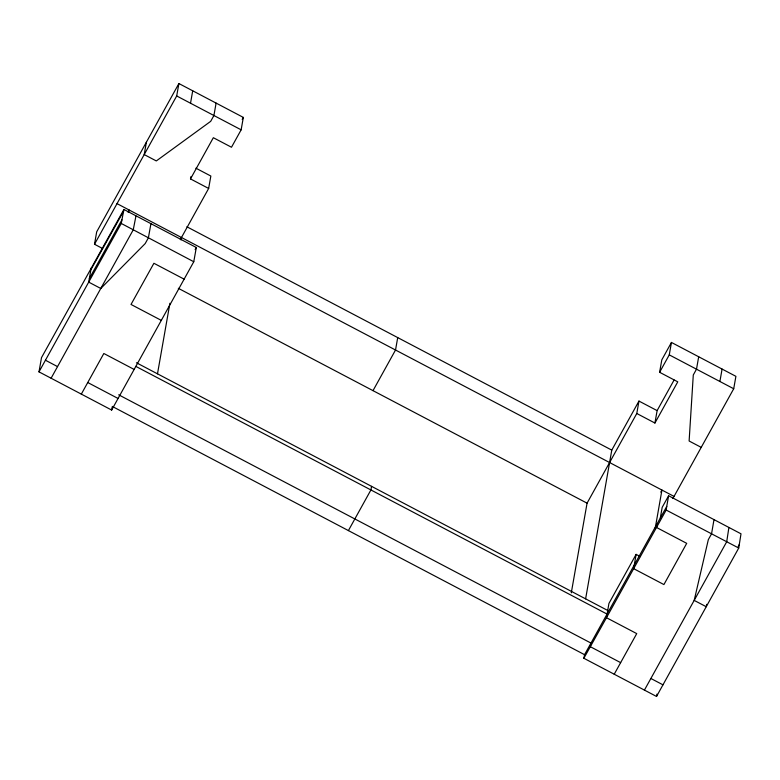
<?xml version="1.0" encoding="UTF-8"?>
<svg xmlns="http://www.w3.org/2000/svg" width="780" height="780" viewBox="0 0 780 780"><rect width="100%" height="100%" fill="white"/><g stroke="black" fill="none" stroke-linecap="round" stroke-linejoin="round"><path stroke-width="1.17" d="M728.9 527.485L726.716 541.749L644.426 690.095L583.869 658.271L584.551 654.683L666.744 506.415L668.616 495.758L741 533.812L738.738 548.038L656.526 696.462L644.426 690.095M640.292 556.569L636.119 554.375L608.936 603.428L606.479 617.711L583.869 658.271M657.091 523.828L656.506 527.456L686.712 543.348L663.917 584.571L633.662 568.669L636.119 554.375M614.211 674.242L636.733 633.614L606.479 617.711L666.159 510.042L666.744 506.415M111.657 410.056L193.772 261.739L196.316 247.504L123.903 209.469L41.506 357.62L39 371.865L111.657 410.056L112.106 407.326M706.67 604.325L706.27 606.733L694.19 600.395L708.337 539.624L711.555 533.822L714.002 519.617M102.57 248.498L94.507 244.257L96.691 231.835L178.893 83.538L243.331 117.409L241.147 129.831L231.494 147.245L213.34 137.709L190.505 178.912L208.65 188.458L180.316 239.587M39 371.865L88.706 282.116L91.211 267.95M128.7 212.384L129.129 209.986L127.969 212.072M146.396 142.155L144.212 154.576L156.312 160.943L210.697 121.329L213.915 115.518L216.099 103.096M150.94 223.645L148.395 237.803L145.178 243.604L100.776 288.473L88.706 282.116L121.261 223.46L123.903 209.469M94.507 244.257L176.699 95.96L178.893 83.538M190.525 103.223L192.709 90.802M190.505 178.912L190.895 176.66M157.492 373.825L169.903 303.274M181.048 239.889L181.467 237.5M208.65 188.458L210.844 176.036L195.887 168.178M371.553 486.34L370.909 489.957L348.397 530.585L112.252 406.419M397.712 337.594L395.528 350.015L373.006 390.644M571.292 592.849L587.067 503.168L636.782 413.498L638.966 401.076L657.121 410.611L654.927 423.033L636.782 413.498M585.614 598.855L611.774 450.119L638.966 401.076M654.927 423.033L677.771 381.829L659.617 372.284L661.801 359.863L671.453 342.449L735.901 376.331L733.717 388.752L672.886 498.498M659.617 372.284L669.269 354.871L671.453 342.449M655.2 528.352L661.937 490.055L660.777 492.131M660.309 518.027L662.181 507.361L668.616 495.758M698.685 356.762L696.501 369.184L693.283 374.995L689.12 441.012L701.22 447.369M656.526 696.462L656.945 694.093M719.891 381.488L722.085 369.067M135.954 215.992L133.253 229.807L51.1 378.232M81.315 394.134L103.828 353.496L134.092 369.408M242.2 119.467L243.331 117.409M195.146 249.61L196.316 247.504M657.121 410.611L674.105 379.977M738.182 546.526L739.342 544.43M89.349 278.528L121.904 219.882M90.889 269.763L123.591 211.234M738.738 548.038L666.159 510.042M184.119 279.152L153.904 263.279L131.02 304.453L161.275 320.356M620.646 662.639L590.314 646.698L590.977 643.071L118.687 394.816M650.91 678.502L662.971 684.83M348.397 530.585L584.551 654.683M176.699 95.96L241.147 129.831M669.269 354.871L733.717 388.752M186.878 226.775L611.774 450.119M117.019 203.629L674.037 496.411M193.772 261.739L121.261 223.46M178.308 288.308L587.067 503.168M136.451 362.768L607.698 610.467M135.847 366.395L607.064 614.084M87.75 382.522L118.053 398.463M45.445 360.233L57.496 366.581"/></g></svg>
